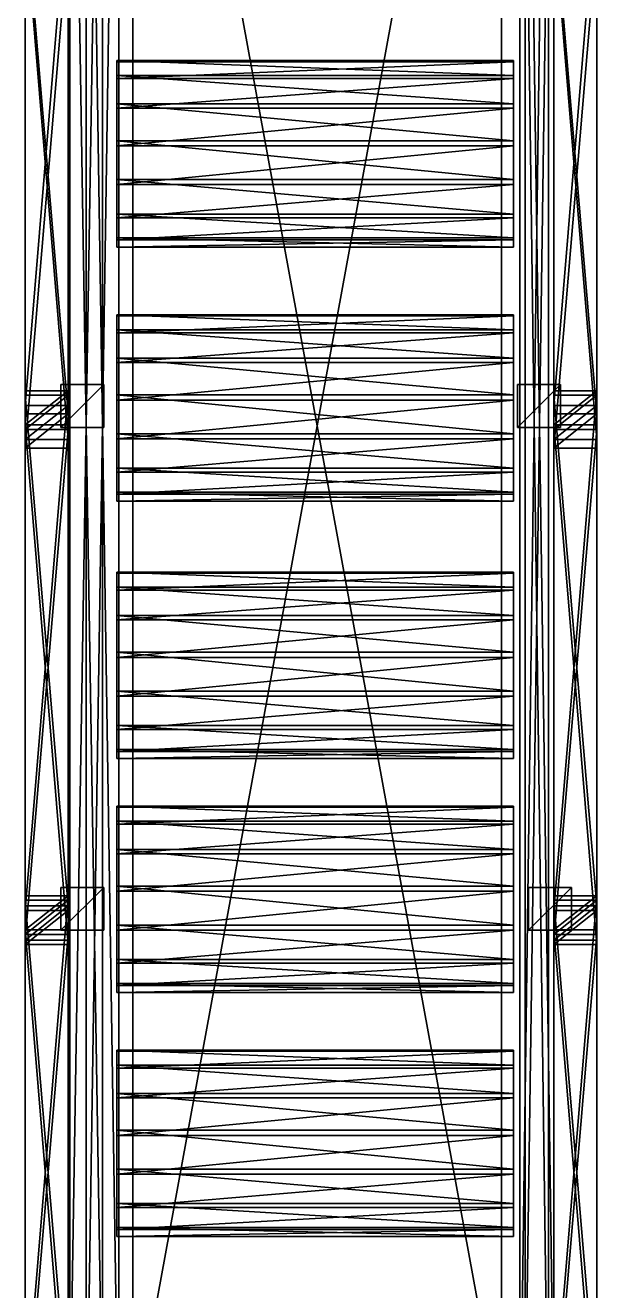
# Model space of a CAD drawing. Header units: millimetres. Extents: x -3897 to -3886, y 6820 to 7007.
# Drawn here: x -3896.8 to -3886.45, y 6934.2 to 6957.12 of the extents above; entities that cross this region are included whole.
import ezdxf

# ---------------------------------------------------------------- set-up
doc = ezdxf.new("R2010")
doc.units = ezdxf.units.MM
doc.header["$MEASUREMENT"] = 0
for name, color, linetype in [('BELT', 7, 'CONTINUOUS'), ('BELT01', 7, 'CONTINUOUS'), ('BELT02', 7, 'CONTINUOUS'), ('BELT03', 7, 'CONTINUOUS'), ('BELT04', 7, 'CONTINUOUS'), ('BELT05', 7, 'CONTINUOUS'), ('LEG', 7, 'CONTINUOUS'), ('LEG01', 7, 'CONTINUOUS'), ('LEG02', 7, 'CONTINUOUS'), ('LEG03', 7, 'CONTINUOUS'), ('LEG04', 7, 'CONTINUOUS'), ('LEG06', 7, 'CONTINUOUS'), ('LEG07', 7, 'CONTINUOUS'), ('LEG08', 7, 'CONTINUOUS'), ('OBJECT03', 7, 'CONTINUOUS'), ('OBJECT06', 7, 'CONTINUOUS'), ('OBJECT07', 7, 'CONTINUOUS'), ('OBJECT08', 7, 'CONTINUOUS'), ('OBJECT13', 7, 'CONTINUOUS'), ('OBJECT14', 7, 'CONTINUOUS'), ('OBJECT15', 7, 'CONTINUOUS')]:
    doc.layers.add(name, color=color, linetype=linetype)

msp = doc.modelspace()

# ---------------------------------------------------------------- meshes
at = {"layer": 'BELT', "color": 7}
mesh = msp.add_polyface(dxfattribs=at)
corners = [(-3894.856, 6931.638, 13.664), (-3888.174, 6931.638, 13.664), (-3888.174, 6931.638, 13.887), (-3894.856, 6931.638, 13.887), (-3894.856, 6968.096, 13.664), (-3888.174, 6968.096, 13.664), (-3888.174, 6968.096, 13.887), (-3894.856, 6968.096, 13.887)]
mesh.append_faces([[corners[k] for k in face] for face in [(0, 2, 3), (0, 5, 1), (1, 6, 2), (2, 7, 3), (3, 4, 0), (4, 6, 5)]], dxfattribs={"vtx0": -1, "color": 7})
mesh.append_faces([[corners[k] for k in face] for face in [(0, 1, 2), (0, 4, 5), (1, 5, 6), (2, 6, 7), (3, 7, 4), (4, 7, 6)]], dxfattribs={"vtx2": -1, "color": 7})
at = {"layer": 'BELT01', "color": 7}
mesh = msp.add_polyface(dxfattribs=at)
corners = [(-3894.856, 6931.638, 17.477), (-3888.174, 6931.638, 17.477), (-3888.174, 6931.638, 17.7), (-3894.856, 6931.638, 17.7), (-3894.856, 6968.096, 17.477), (-3888.174, 6968.096, 17.477), (-3888.174, 6968.096, 17.7), (-3894.856, 6968.096, 17.7)]
mesh.append_faces([[corners[k] for k in face] for face in [(0, 2, 3), (0, 5, 1), (1, 6, 2), (2, 7, 3), (3, 4, 0), (4, 6, 5)]], dxfattribs={"vtx0": -1, "color": 7})
mesh.append_faces([[corners[k] for k in face] for face in [(0, 1, 2), (0, 4, 5), (1, 5, 6), (2, 6, 7), (3, 7, 4), (4, 7, 6)]], dxfattribs={"vtx2": -1, "color": 7})
at = {"layer": 'BELT02', "color": 7}
mesh = msp.add_polyface(dxfattribs=at)
corners = [(-3887.844, 6930.578, 15.514), (-3887.328, 6930.578, 15.514), (-3887.328, 6930.578, 15.956), (-3887.844, 6930.578, 15.956), (-3887.844, 6969.179, 15.514), (-3887.328, 6969.179, 15.514), (-3887.328, 6969.179, 15.956), (-3887.844, 6969.179, 15.956)]
mesh.append_faces([[corners[k] for k in face] for face in [(0, 2, 3), (0, 5, 1), (1, 6, 2), (2, 7, 3), (3, 4, 0), (4, 6, 5)]], dxfattribs={"vtx0": -1, "color": 7})
mesh.append_faces([[corners[k] for k in face] for face in [(0, 1, 2), (0, 4, 5), (1, 5, 6), (2, 6, 7), (3, 7, 4), (4, 7, 6)]], dxfattribs={"vtx2": -1, "color": 7})
at = {"layer": 'BELT03', "color": 7}
mesh = msp.add_polyface(dxfattribs=at)
corners = [(-3895.696, 6930.578, 15.421), (-3895.109, 6930.578, 15.421), (-3895.109, 6930.578, 15.924), (-3895.696, 6930.578, 15.924), (-3895.696, 6969.179, 15.421), (-3895.109, 6969.179, 15.421), (-3895.109, 6969.179, 15.924), (-3895.696, 6969.179, 15.924)]
mesh.append_faces([[corners[k] for k in face] for face in [(0, 2, 3), (0, 5, 1), (1, 6, 2), (2, 7, 3), (3, 4, 0), (4, 6, 5)]], dxfattribs={"vtx0": -1, "color": 7})
mesh.append_faces([[corners[k] for k in face] for face in [(0, 1, 2), (0, 4, 5), (1, 5, 6), (2, 6, 7), (3, 7, 4), (4, 7, 6)]], dxfattribs={"vtx2": -1, "color": 7})
at = {"layer": 'BELT04', "color": 7}
mesh = msp.add_polyface(dxfattribs=at)
corners = [(-3887.745, 6931.583, 7.896), (-3887.23, 6931.583, 7.896), (-3887.23, 6931.583, 8.338), (-3887.745, 6931.583, 8.338), (-3887.745, 6968.174, 7.896), (-3887.23, 6968.174, 7.896), (-3887.23, 6968.174, 8.338), (-3887.745, 6968.174, 8.338)]
mesh.append_faces([[corners[k] for k in face] for face in [(0, 2, 3), (0, 5, 1), (1, 6, 2), (2, 7, 3), (3, 4, 0), (4, 6, 5)]], dxfattribs={"vtx0": -1, "color": 7})
mesh.append_faces([[corners[k] for k in face] for face in [(0, 1, 2), (0, 4, 5), (1, 5, 6), (2, 6, 7), (3, 7, 4), (4, 7, 6)]], dxfattribs={"vtx2": -1, "color": 7})
at = {"layer": 'BELT05', "color": 7}
mesh = msp.add_polyface(dxfattribs=at)
corners = [(-3895.992, 6931.578, 7.892), (-3895.405, 6931.578, 7.892), (-3895.405, 6931.578, 8.322), (-3895.992, 6931.578, 8.322), (-3895.992, 6968.179, 7.892), (-3895.405, 6968.179, 7.892), (-3895.405, 6968.179, 8.322), (-3895.992, 6968.179, 8.322)]
mesh.append_faces([[corners[k] for k in face] for face in [(0, 2, 3), (0, 5, 1), (1, 6, 2), (2, 7, 3), (3, 4, 0), (4, 6, 5)]], dxfattribs={"vtx0": -1, "color": 7})
mesh.append_faces([[corners[k] for k in face] for face in [(0, 1, 2), (0, 4, 5), (1, 5, 6), (2, 6, 7), (3, 7, 4), (4, 7, 6)]], dxfattribs={"vtx2": -1, "color": 7})
at = {"layer": 'LEG', "color": 7}
mesh = msp.add_polyface(dxfattribs=at)
corners = [(-3896.155, 6949.837, 15.454), (-3895.377, 6949.837, 15.454), (-3895.377, 6950.615, 15.454), (-3896.155, 6950.615, 15.454), (-3896.155, 6949.837, 0), (-3895.377, 6949.837, 0), (-3895.377, 6950.615, 0), (-3896.155, 6950.615, 0)]
mesh.append_faces([[corners[k] for k in face] for face in [(0, 2, 3), (0, 5, 1), (1, 6, 2), (2, 7, 3), (3, 4, 0), (4, 6, 5)]], dxfattribs={"vtx0": -1, "color": 7})
mesh.append_faces([[corners[k] for k in face] for face in [(0, 1, 2), (0, 4, 5), (1, 5, 6), (2, 6, 7), (3, 7, 4), (4, 7, 6)]], dxfattribs={"vtx2": -1, "color": 7})
at = {"layer": 'LEG01', "color": 7}
mesh = msp.add_polyface(dxfattribs=at)
corners = [(-3887.885, 6949.837, 15.454), (-3887.107, 6949.837, 15.454), (-3887.107, 6950.615, 15.454), (-3887.885, 6950.615, 15.454), (-3887.885, 6949.837, 0), (-3887.107, 6949.837, 0), (-3887.107, 6950.615, 0), (-3887.885, 6950.615, 0)]
mesh.append_faces([[corners[k] for k in face] for face in [(0, 2, 3), (0, 5, 1), (1, 6, 2), (2, 7, 3), (3, 4, 0), (4, 6, 5)]], dxfattribs={"vtx0": -1, "color": 7})
mesh.append_faces([[corners[k] for k in face] for face in [(0, 1, 2), (0, 4, 5), (1, 5, 6), (2, 6, 7), (3, 7, 4), (4, 7, 6)]], dxfattribs={"vtx2": -1, "color": 7})
at = {"layer": 'LEG02', "color": 7}
mesh = msp.add_polyface(dxfattribs=at)
corners = [(-3896.801, 6940.738, 14.428), (-3896.023, 6940.738, 14.428), (-3896.023, 6941.355, 13.955), (-3896.801, 6941.355, 13.955), (-3896.801, 6931.33, 2.168), (-3896.023, 6931.33, 2.168), (-3896.023, 6931.947, 1.694), (-3896.801, 6931.947, 1.694)]
mesh.append_faces([[corners[k] for k in face] for face in [(0, 2, 3), (0, 5, 1), (1, 6, 2), (2, 7, 3), (3, 4, 0), (4, 6, 5)]], dxfattribs={"vtx0": -1, "color": 7})
mesh.append_faces([[corners[k] for k in face] for face in [(0, 1, 2), (0, 4, 5), (1, 5, 6), (2, 6, 7), (3, 7, 4), (4, 7, 6)]], dxfattribs={"vtx2": -1, "color": 7})
at = {"layer": 'LEG03', "color": 7}
mesh = msp.add_polyface(dxfattribs=at)
corners = [(-3896.801, 6959.024, 14.428), (-3896.023, 6959.024, 14.428), (-3896.023, 6959.641, 13.955), (-3896.801, 6959.641, 13.955), (-3896.801, 6949.616, 2.168), (-3896.023, 6949.616, 2.168), (-3896.023, 6950.233, 1.694), (-3896.801, 6950.233, 1.694)]
mesh.append_faces([[corners[k] for k in face] for face in [(0, 2, 3), (0, 5, 1), (1, 6, 2), (2, 7, 3), (3, 4, 0), (4, 6, 5)]], dxfattribs={"vtx0": -1, "color": 7})
mesh.append_faces([[corners[k] for k in face] for face in [(0, 1, 2), (0, 4, 5), (1, 5, 6), (2, 6, 7), (3, 7, 4), (4, 7, 6)]], dxfattribs={"vtx2": -1, "color": 7})
at = {"layer": 'LEG04', "color": 7}
mesh = msp.add_polyface(dxfattribs=at)
corners = [(-3896.801, 6949.881, 14.428), (-3896.023, 6949.881, 14.428), (-3896.023, 6950.498, 13.955), (-3896.801, 6950.498, 13.955), (-3896.801, 6940.473, 2.168), (-3896.023, 6940.473, 2.168), (-3896.023, 6941.09, 1.694), (-3896.801, 6941.09, 1.694)]
mesh.append_faces([[corners[k] for k in face] for face in [(0, 2, 3), (0, 5, 1), (1, 6, 2), (2, 7, 3), (3, 4, 0), (4, 6, 5)]], dxfattribs={"vtx0": -1, "color": 7})
mesh.append_faces([[corners[k] for k in face] for face in [(0, 1, 2), (0, 4, 5), (1, 5, 6), (2, 6, 7), (3, 7, 4), (4, 7, 6)]], dxfattribs={"vtx2": -1, "color": 7})
at = {"layer": 'LEG06', "color": 7}
mesh = msp.add_polyface(dxfattribs=at)
corners = [(-3896.801, 6931.407, 14.02), (-3896.023, 6931.407, 14.02), (-3896.023, 6932.031, 14.485), (-3896.801, 6932.031, 14.485), (-3896.801, 6940.654, 1.637), (-3896.023, 6940.654, 1.637), (-3896.023, 6941.277, 2.103), (-3896.801, 6941.277, 2.103)]
mesh.append_faces([[corners[k] for k in face] for face in [(0, 2, 3), (0, 5, 1), (1, 6, 2), (2, 7, 3), (3, 4, 0), (4, 6, 5)]], dxfattribs={"vtx0": -1, "color": 7})
mesh.append_faces([[corners[k] for k in face] for face in [(0, 1, 2), (0, 4, 5), (1, 5, 6), (2, 6, 7), (3, 7, 4), (4, 7, 6)]], dxfattribs={"vtx2": -1, "color": 7})
at = {"layer": 'LEG07', "color": 7}
mesh = msp.add_polyface(dxfattribs=at)
corners = [(-3896.801, 6940.55, 14.02), (-3896.023, 6940.55, 14.02), (-3896.023, 6941.174, 14.485), (-3896.801, 6941.174, 14.485), (-3896.801, 6949.797, 1.637), (-3896.023, 6949.797, 1.637), (-3896.023, 6950.42, 2.103), (-3896.801, 6950.42, 2.103)]
mesh.append_faces([[corners[k] for k in face] for face in [(0, 2, 3), (0, 5, 1), (1, 6, 2), (2, 7, 3), (3, 4, 0), (4, 6, 5)]], dxfattribs={"vtx0": -1, "color": 7})
mesh.append_faces([[corners[k] for k in face] for face in [(0, 1, 2), (0, 4, 5), (1, 5, 6), (2, 6, 7), (3, 7, 4), (4, 7, 6)]], dxfattribs={"vtx2": -1, "color": 7})
at = {"layer": 'LEG08', "color": 7}
mesh = msp.add_polyface(dxfattribs=at)
corners = [(-3896.801, 6949.459, 14.02), (-3896.023, 6949.459, 14.02), (-3896.023, 6950.082, 14.485), (-3896.801, 6950.082, 14.485), (-3896.801, 6958.706, 1.637), (-3896.023, 6958.706, 1.637), (-3896.023, 6959.329, 2.103), (-3896.801, 6959.329, 2.103)]
mesh.append_faces([[corners[k] for k in face] for face in [(0, 2, 3), (0, 5, 1), (1, 6, 2), (2, 7, 3), (3, 4, 0), (4, 6, 5)]], dxfattribs={"vtx0": -1, "color": 7})
mesh.append_faces([[corners[k] for k in face] for face in [(0, 1, 2), (0, 4, 5), (1, 5, 6), (2, 6, 7), (3, 7, 4), (4, 7, 6)]], dxfattribs={"vtx2": -1, "color": 7})
at = {"layer": 'OBJECT03', "color": 7}
mesh = msp.add_polyface(dxfattribs=at)
corners = [(-3896.155, 6940.73, 15.454), (-3895.377, 6940.73, 15.454), (-3895.377, 6941.507, 15.454), (-3896.155, 6941.507, 15.454), (-3896.155, 6940.73, 0), (-3895.377, 6940.73, 0), (-3895.377, 6941.507, 0), (-3896.155, 6941.507, 0), (-3887.688, 6940.73, 15.454), (-3886.91, 6940.73, 15.454), (-3886.91, 6941.507, 15.454), (-3887.688, 6941.507, 15.454), (-3887.688, 6940.73, 0), (-3886.91, 6940.73, 0), (-3886.91, 6941.507, 0), (-3887.688, 6941.507, 0)]
mesh.append_faces([[corners[k] for k in face] for face in [(0, 2, 3), (0, 5, 1), (1, 6, 2), (2, 7, 3), (3, 4, 0), (4, 6, 5), (8, 10, 11), (8, 13, 9), (9, 14, 10), (10, 15, 11), (11, 12, 8), (12, 14, 13)]], dxfattribs={"vtx0": -1, "color": 7})
mesh.append_faces([[corners[k] for k in face] for face in [(0, 1, 2), (0, 4, 5), (1, 5, 6), (2, 6, 7), (3, 7, 4), (4, 7, 6), (8, 9, 10), (8, 12, 13), (9, 13, 14), (10, 14, 15), (11, 15, 12), (12, 15, 14)]], dxfattribs={"vtx2": -1, "color": 7})
at = {"layer": 'OBJECT06', "color": 7}
mesh = msp.add_polyface(dxfattribs=at)
corners = [(-3887.959, 6939.768, 14.965), (-3895.142, 6940.2, 14.404), (-3887.959, 6940.2, 14.404), (-3895.142, 6939.768, 14.965), (-3895.142, 6940.822, 14.067), (-3887.959, 6940.822, 14.067), (-3895.142, 6941.528, 14.012), (-3887.959, 6941.528, 14.012), (-3895.142, 6942.195, 14.249), (-3887.959, 6942.195, 14.249), (-3895.142, 6942.708, 14.737), (-3887.959, 6942.708, 14.737), (-3895.142, 6942.978, 15.391), (-3887.959, 6942.978, 15.391), (-3895.142, 6942.959, 16.099), (-3887.959, 6942.959, 16.099), (-3895.142, 6942.653, 16.737), (-3887.959, 6942.653, 16.737), (-3895.142, 6942.114, 17.196), (-3887.959, 6942.114, 17.196), (-3895.142, 6941.436, 17.397), (-3887.959, 6941.436, 17.397), (-3895.142, 6940.734, 17.304), (-3887.959, 6940.734, 17.304), (-3895.142, 6940.131, 16.933), (-3887.959, 6940.131, 16.933), (-3895.142, 6939.73, 16.349), (-3887.959, 6939.73, 16.349), (-3895.142, 6939.602, 15.653), (-3887.959, 6939.602, 15.653), (-3887.959, 6941.304, 15.7), (-3895.142, 6941.304, 15.7)]
mesh.append_faces([[corners[k] for k in face] for face in [(0, 1, 2), (2, 4, 5), (5, 6, 7), (7, 8, 9), (9, 10, 11), (11, 12, 13), (13, 14, 15), (15, 16, 17), (17, 18, 19), (19, 20, 21), (21, 22, 23), (23, 24, 25), (25, 26, 27), (27, 28, 29), (29, 3, 0)]], dxfattribs={"vtx0": -1, "color": 7})
mesh.append_faces([[corners[k] for k in face] for face in [(2, 30, 0), (5, 30, 2), (7, 30, 5), (9, 30, 7), (11, 30, 9), (13, 30, 11), (15, 30, 13), (17, 30, 15), (19, 30, 17), (21, 30, 19), (23, 30, 21), (25, 30, 23), (27, 30, 25), (29, 30, 27), (0, 30, 29), (3, 31, 1), (1, 31, 4), (4, 31, 6), (6, 31, 8), (8, 31, 10), (10, 31, 12), (12, 31, 14), (14, 31, 16), (16, 31, 18), (18, 31, 20), (20, 31, 22), (22, 31, 24), (24, 31, 26), (26, 31, 28), (28, 31, 3)]], dxfattribs={"vtx0": -1, "vtx1": -1, "color": 7})
mesh.append_faces([[corners[k] for k in face] for face in [(0, 3, 1), (2, 1, 4), (5, 4, 6), (7, 6, 8), (9, 8, 10), (11, 10, 12), (13, 12, 14), (15, 14, 16), (17, 16, 18), (19, 18, 20), (21, 20, 22), (23, 22, 24), (25, 24, 26), (27, 26, 28), (29, 28, 3)]], dxfattribs={"vtx2": -1, "color": 7})
at = {"layer": 'OBJECT07', "color": 7}
mesh = msp.add_polyface(dxfattribs=at)
corners = [(-3887.231, 6940.738, 14.428), (-3886.453, 6940.738, 14.428), (-3886.453, 6941.355, 13.955), (-3887.231, 6941.355, 13.955), (-3887.231, 6931.33, 2.168), (-3886.453, 6931.33, 2.168), (-3886.453, 6931.947, 1.694), (-3887.231, 6931.947, 1.694), (-3887.231, 6959.024, 14.428), (-3886.453, 6959.024, 14.428), (-3886.453, 6959.641, 13.955), (-3887.231, 6959.641, 13.955), (-3887.231, 6949.616, 2.168), (-3886.453, 6949.616, 2.168), (-3886.453, 6950.233, 1.694), (-3887.231, 6950.233, 1.694), (-3887.231, 6949.881, 14.428), (-3886.453, 6949.881, 14.428), (-3886.453, 6950.498, 13.955), (-3887.231, 6950.498, 13.955), (-3887.231, 6940.473, 2.168), (-3886.453, 6940.473, 2.168), (-3886.453, 6941.09, 1.694), (-3887.231, 6941.09, 1.694), (-3887.231, 6968.167, 14.428), (-3886.453, 6968.167, 14.428), (-3886.453, 6968.784, 13.955), (-3887.231, 6968.784, 13.955), (-3887.231, 6958.759, 2.168), (-3886.453, 6958.759, 2.168), (-3886.453, 6959.376, 1.694), (-3887.231, 6959.376, 1.694), (-3887.231, 6931.407, 14.02), (-3886.453, 6931.407, 14.02), (-3886.453, 6932.031, 14.485), (-3887.231, 6932.031, 14.485), (-3887.231, 6940.654, 1.637), (-3886.453, 6940.654, 1.637), (-3886.453, 6941.277, 2.103), (-3887.231, 6941.277, 2.103), (-3887.231, 6940.55, 14.02), (-3886.453, 6940.55, 14.02), (-3886.453, 6941.174, 14.485), (-3887.231, 6941.174, 14.485), (-3887.231, 6949.797, 1.637), (-3886.453, 6949.797, 1.637), (-3886.453, 6950.42, 2.103), (-3887.231, 6950.42, 2.103), (-3887.231, 6949.459, 14.02), (-3886.453, 6949.459, 14.02), (-3886.453, 6950.082, 14.485), (-3887.231, 6950.082, 14.485), (-3887.231, 6958.706, 1.637), (-3886.453, 6958.706, 1.637), (-3886.453, 6959.329, 2.103), (-3887.231, 6959.329, 2.103), (-3887.231, 6959.071, 14.02), (-3886.453, 6959.071, 14.02), (-3886.453, 6959.694, 14.485), (-3887.231, 6959.694, 14.485), (-3887.231, 6968.317, 1.637), (-3886.453, 6968.317, 1.637), (-3886.453, 6968.941, 2.103), (-3887.231, 6968.941, 2.103)]
mesh.append_faces([[corners[k] for k in face] for face in [(0, 2, 3), (0, 5, 1), (1, 6, 2), (2, 7, 3), (3, 4, 0), (4, 6, 5), (8, 10, 11), (8, 13, 9), (9, 14, 10), (10, 15, 11), (11, 12, 8), (12, 14, 13), (16, 18, 19), (16, 21, 17), (17, 22, 18), (18, 23, 19), (19, 20, 16), (20, 22, 21), (24, 26, 27), (24, 29, 25), (25, 30, 26), (26, 31, 27), (27, 28, 24), (28, 30, 29), (32, 34, 35), (32, 37, 33), (33, 38, 34), (34, 39, 35), (35, 36, 32), (36, 38, 37), (40, 42, 43), (40, 45, 41), (41, 46, 42), (42, 47, 43), (43, 44, 40), (44, 46, 45), (48, 50, 51), (48, 53, 49), (49, 54, 50), (50, 55, 51), (51, 52, 48), (52, 54, 53), (56, 58, 59), (56, 61, 57), (57, 62, 58), (58, 63, 59), (59, 60, 56), (60, 62, 61)]], dxfattribs={"vtx0": -1, "color": 7})
mesh.append_faces([[corners[k] for k in face] for face in [(0, 1, 2), (0, 4, 5), (1, 5, 6), (2, 6, 7), (3, 7, 4), (4, 7, 6), (8, 9, 10), (8, 12, 13), (9, 13, 14), (10, 14, 15), (11, 15, 12), (12, 15, 14), (16, 17, 18), (16, 20, 21), (17, 21, 22), (18, 22, 23), (19, 23, 20), (20, 23, 22), (24, 25, 26), (24, 28, 29), (25, 29, 30), (26, 30, 31), (27, 31, 28), (28, 31, 30), (32, 33, 34), (32, 36, 37), (33, 37, 38), (34, 38, 39), (35, 39, 36), (36, 39, 38), (40, 41, 42), (40, 44, 45), (41, 45, 46), (42, 46, 47), (43, 47, 44), (44, 47, 46), (48, 49, 50), (48, 52, 53), (49, 53, 54), (50, 54, 55), (51, 55, 52), (52, 55, 54), (56, 57, 58), (56, 60, 61), (57, 61, 62), (58, 62, 63), (59, 63, 60), (60, 63, 62)]], dxfattribs={"vtx2": -1, "color": 7})
at = {"layer": 'OBJECT08', "color": 7}
mesh = msp.add_polyface(dxfattribs=at)
corners = [(-3887.959, 6948.665, 14.965), (-3895.142, 6949.097, 14.404), (-3887.959, 6949.097, 14.404), (-3895.142, 6948.665, 14.965), (-3895.142, 6949.719, 14.067), (-3887.959, 6949.719, 14.067), (-3895.142, 6950.425, 14.012), (-3887.959, 6950.425, 14.012), (-3895.142, 6951.092, 14.249), (-3887.959, 6951.092, 14.249), (-3895.142, 6951.605, 14.737), (-3887.959, 6951.605, 14.737), (-3895.142, 6951.875, 15.391), (-3887.959, 6951.875, 15.391), (-3895.142, 6951.856, 16.099), (-3887.959, 6951.856, 16.099), (-3895.142, 6951.55, 16.737), (-3887.959, 6951.55, 16.737), (-3895.142, 6951.011, 17.196), (-3887.959, 6951.011, 17.196), (-3895.142, 6950.333, 17.397), (-3887.959, 6950.333, 17.397), (-3895.142, 6949.631, 17.304), (-3887.959, 6949.631, 17.304), (-3895.142, 6949.028, 16.933), (-3887.959, 6949.028, 16.933), (-3895.142, 6948.628, 16.349), (-3887.959, 6948.628, 16.349), (-3895.142, 6948.499, 15.653), (-3887.959, 6948.499, 15.653), (-3887.959, 6950.201, 15.7), (-3895.142, 6950.201, 15.7)]
mesh.append_faces([[corners[k] for k in face] for face in [(0, 1, 2), (2, 4, 5), (5, 6, 7), (7, 8, 9), (9, 10, 11), (11, 12, 13), (13, 14, 15), (15, 16, 17), (17, 18, 19), (19, 20, 21), (21, 22, 23), (23, 24, 25), (25, 26, 27), (27, 28, 29), (29, 3, 0)]], dxfattribs={"vtx0": -1, "color": 7})
mesh.append_faces([[corners[k] for k in face] for face in [(2, 30, 0), (5, 30, 2), (7, 30, 5), (9, 30, 7), (11, 30, 9), (13, 30, 11), (15, 30, 13), (17, 30, 15), (19, 30, 17), (21, 30, 19), (23, 30, 21), (25, 30, 23), (27, 30, 25), (29, 30, 27), (0, 30, 29), (3, 31, 1), (1, 31, 4), (4, 31, 6), (6, 31, 8), (8, 31, 10), (10, 31, 12), (12, 31, 14), (14, 31, 16), (16, 31, 18), (18, 31, 20), (20, 31, 22), (22, 31, 24), (24, 31, 26), (26, 31, 28), (28, 31, 3)]], dxfattribs={"vtx0": -1, "vtx1": -1, "color": 7})
mesh.append_faces([[corners[k] for k in face] for face in [(0, 3, 1), (2, 1, 4), (5, 4, 6), (7, 6, 8), (9, 8, 10), (11, 10, 12), (13, 12, 14), (15, 14, 16), (17, 16, 18), (19, 18, 20), (21, 20, 22), (23, 22, 24), (25, 24, 26), (27, 26, 28), (29, 28, 3)]], dxfattribs={"vtx2": -1, "color": 7})
at = {"layer": 'OBJECT13', "color": 7}
mesh = msp.add_polyface(dxfattribs=at)
corners = [(-3887.959, 6935.348, 14.965), (-3895.142, 6935.779, 14.404), (-3887.959, 6935.779, 14.404), (-3895.142, 6935.348, 14.965), (-3895.142, 6936.401, 14.067), (-3887.959, 6936.401, 14.067), (-3895.142, 6937.107, 14.012), (-3887.959, 6937.107, 14.012), (-3895.142, 6937.774, 14.249), (-3887.959, 6937.774, 14.249), (-3895.142, 6938.287, 14.737), (-3887.959, 6938.287, 14.737), (-3895.142, 6938.557, 15.391), (-3887.959, 6938.557, 15.391), (-3895.142, 6938.538, 16.099), (-3887.959, 6938.538, 16.099), (-3895.142, 6938.233, 16.737), (-3887.959, 6938.233, 16.737), (-3895.142, 6937.694, 17.196), (-3887.959, 6937.694, 17.196), (-3895.142, 6937.015, 17.397), (-3887.959, 6937.015, 17.397), (-3895.142, 6936.313, 17.304), (-3887.959, 6936.313, 17.304), (-3895.142, 6935.71, 16.933), (-3887.959, 6935.71, 16.933), (-3895.142, 6935.31, 16.349), (-3887.959, 6935.31, 16.349), (-3895.142, 6935.182, 15.653), (-3887.959, 6935.182, 15.653), (-3887.959, 6936.883, 15.7), (-3895.142, 6936.883, 15.7)]
mesh.append_faces([[corners[k] for k in face] for face in [(0, 1, 2), (2, 4, 5), (5, 6, 7), (7, 8, 9), (9, 10, 11), (11, 12, 13), (13, 14, 15), (15, 16, 17), (17, 18, 19), (19, 20, 21), (21, 22, 23), (23, 24, 25), (25, 26, 27), (27, 28, 29), (29, 3, 0)]], dxfattribs={"vtx0": -1, "color": 7})
mesh.append_faces([[corners[k] for k in face] for face in [(2, 30, 0), (5, 30, 2), (7, 30, 5), (9, 30, 7), (11, 30, 9), (13, 30, 11), (15, 30, 13), (17, 30, 15), (19, 30, 17), (21, 30, 19), (23, 30, 21), (25, 30, 23), (27, 30, 25), (29, 30, 27), (0, 30, 29), (3, 31, 1), (1, 31, 4), (4, 31, 6), (6, 31, 8), (8, 31, 10), (10, 31, 12), (12, 31, 14), (14, 31, 16), (16, 31, 18), (18, 31, 20), (20, 31, 22), (22, 31, 24), (24, 31, 26), (26, 31, 28), (28, 31, 3)]], dxfattribs={"vtx0": -1, "vtx1": -1, "color": 7})
mesh.append_faces([[corners[k] for k in face] for face in [(0, 3, 1), (2, 1, 4), (5, 4, 6), (7, 6, 8), (9, 8, 10), (11, 10, 12), (13, 12, 14), (15, 14, 16), (17, 16, 18), (19, 18, 20), (21, 20, 22), (23, 22, 24), (25, 24, 26), (27, 26, 28), (29, 28, 3)]], dxfattribs={"vtx2": -1, "color": 7})
at = {"layer": 'OBJECT14', "color": 7}
mesh = msp.add_polyface(dxfattribs=at)
corners = [(-3887.959, 6944.005, 14.965), (-3895.142, 6944.436, 14.404), (-3887.959, 6944.436, 14.404), (-3895.142, 6944.005, 14.965), (-3895.142, 6945.058, 14.067), (-3887.959, 6945.058, 14.067), (-3895.142, 6945.764, 14.012), (-3887.959, 6945.764, 14.012), (-3895.142, 6946.431, 14.249), (-3887.959, 6946.431, 14.249), (-3895.142, 6946.944, 14.737), (-3887.959, 6946.944, 14.737), (-3895.142, 6947.214, 15.391), (-3887.959, 6947.214, 15.391), (-3895.142, 6947.195, 16.099), (-3887.959, 6947.195, 16.099), (-3895.142, 6946.89, 16.737), (-3887.959, 6946.89, 16.737), (-3895.142, 6946.351, 17.196), (-3887.959, 6946.351, 17.196), (-3895.142, 6945.672, 17.397), (-3887.959, 6945.672, 17.397), (-3895.142, 6944.97, 17.304), (-3887.959, 6944.97, 17.304), (-3895.142, 6944.367, 16.933), (-3887.959, 6944.367, 16.933), (-3895.142, 6943.967, 16.349), (-3887.959, 6943.967, 16.349), (-3895.142, 6943.839, 15.653), (-3887.959, 6943.839, 15.653), (-3887.959, 6945.54, 15.7), (-3895.142, 6945.54, 15.7)]
mesh.append_faces([[corners[k] for k in face] for face in [(0, 1, 2), (2, 4, 5), (5, 6, 7), (7, 8, 9), (9, 10, 11), (11, 12, 13), (13, 14, 15), (15, 16, 17), (17, 18, 19), (19, 20, 21), (21, 22, 23), (23, 24, 25), (25, 26, 27), (27, 28, 29), (29, 3, 0)]], dxfattribs={"vtx0": -1, "color": 7})
mesh.append_faces([[corners[k] for k in face] for face in [(2, 30, 0), (5, 30, 2), (7, 30, 5), (9, 30, 7), (11, 30, 9), (13, 30, 11), (15, 30, 13), (17, 30, 15), (19, 30, 17), (21, 30, 19), (23, 30, 21), (25, 30, 23), (27, 30, 25), (29, 30, 27), (0, 30, 29), (3, 31, 1), (1, 31, 4), (4, 31, 6), (6, 31, 8), (8, 31, 10), (10, 31, 12), (12, 31, 14), (14, 31, 16), (16, 31, 18), (18, 31, 20), (20, 31, 22), (22, 31, 24), (24, 31, 26), (26, 31, 28), (28, 31, 3)]], dxfattribs={"vtx0": -1, "vtx1": -1, "color": 7})
mesh.append_faces([[corners[k] for k in face] for face in [(0, 3, 1), (2, 1, 4), (5, 4, 6), (7, 6, 8), (9, 8, 10), (11, 10, 12), (13, 12, 14), (15, 14, 16), (17, 16, 18), (19, 18, 20), (21, 20, 22), (23, 22, 24), (25, 24, 26), (27, 26, 28), (29, 28, 3)]], dxfattribs={"vtx2": -1, "color": 7})
at = {"layer": 'OBJECT15', "color": 7}
mesh = msp.add_polyface(dxfattribs=at)
corners = [(-3887.959, 6953.27, 14.965), (-3895.142, 6953.701, 14.404), (-3887.959, 6953.701, 14.404), (-3895.142, 6953.27, 14.965), (-3895.142, 6954.324, 14.067), (-3887.959, 6954.324, 14.067), (-3895.142, 6955.03, 14.012), (-3887.959, 6955.03, 14.012), (-3895.142, 6955.697, 14.249), (-3887.959, 6955.697, 14.249), (-3895.142, 6956.209, 14.737), (-3887.959, 6956.209, 14.737), (-3895.142, 6956.48, 15.391), (-3887.959, 6956.48, 15.391), (-3895.142, 6956.46, 16.099), (-3887.959, 6956.46, 16.099), (-3895.142, 6956.155, 16.737), (-3887.959, 6956.155, 16.737), (-3895.142, 6955.616, 17.196), (-3887.959, 6955.616, 17.196), (-3895.142, 6954.937, 17.397), (-3887.959, 6954.937, 17.397), (-3895.142, 6954.236, 17.304), (-3887.959, 6954.236, 17.304), (-3895.142, 6953.633, 16.933), (-3887.959, 6953.633, 16.933), (-3895.142, 6953.232, 16.349), (-3887.959, 6953.232, 16.349), (-3895.142, 6953.104, 15.653), (-3887.959, 6953.104, 15.653), (-3887.959, 6954.806, 15.7), (-3895.142, 6954.806, 15.7)]
mesh.append_faces([[corners[k] for k in face] for face in [(0, 1, 2), (2, 4, 5), (5, 6, 7), (7, 8, 9), (9, 10, 11), (11, 12, 13), (13, 14, 15), (15, 16, 17), (17, 18, 19), (19, 20, 21), (21, 22, 23), (23, 24, 25), (25, 26, 27), (27, 28, 29), (29, 3, 0)]], dxfattribs={"vtx0": -1, "color": 7})
mesh.append_faces([[corners[k] for k in face] for face in [(2, 30, 0), (5, 30, 2), (7, 30, 5), (9, 30, 7), (11, 30, 9), (13, 30, 11), (15, 30, 13), (17, 30, 15), (19, 30, 17), (21, 30, 19), (23, 30, 21), (25, 30, 23), (27, 30, 25), (29, 30, 27), (0, 30, 29), (3, 31, 1), (1, 31, 4), (4, 31, 6), (6, 31, 8), (8, 31, 10), (10, 31, 12), (12, 31, 14), (14, 31, 16), (16, 31, 18), (18, 31, 20), (20, 31, 22), (22, 31, 24), (24, 31, 26), (26, 31, 28), (28, 31, 3)]], dxfattribs={"vtx0": -1, "vtx1": -1, "color": 7})
mesh.append_faces([[corners[k] for k in face] for face in [(0, 3, 1), (2, 1, 4), (5, 4, 6), (7, 6, 8), (9, 8, 10), (11, 10, 12), (13, 12, 14), (15, 14, 16), (17, 16, 18), (19, 18, 20), (21, 20, 22), (23, 22, 24), (25, 24, 26), (27, 26, 28), (29, 28, 3)]], dxfattribs={"vtx2": -1, "color": 7})

doc.saveas('drawing.dxf')
